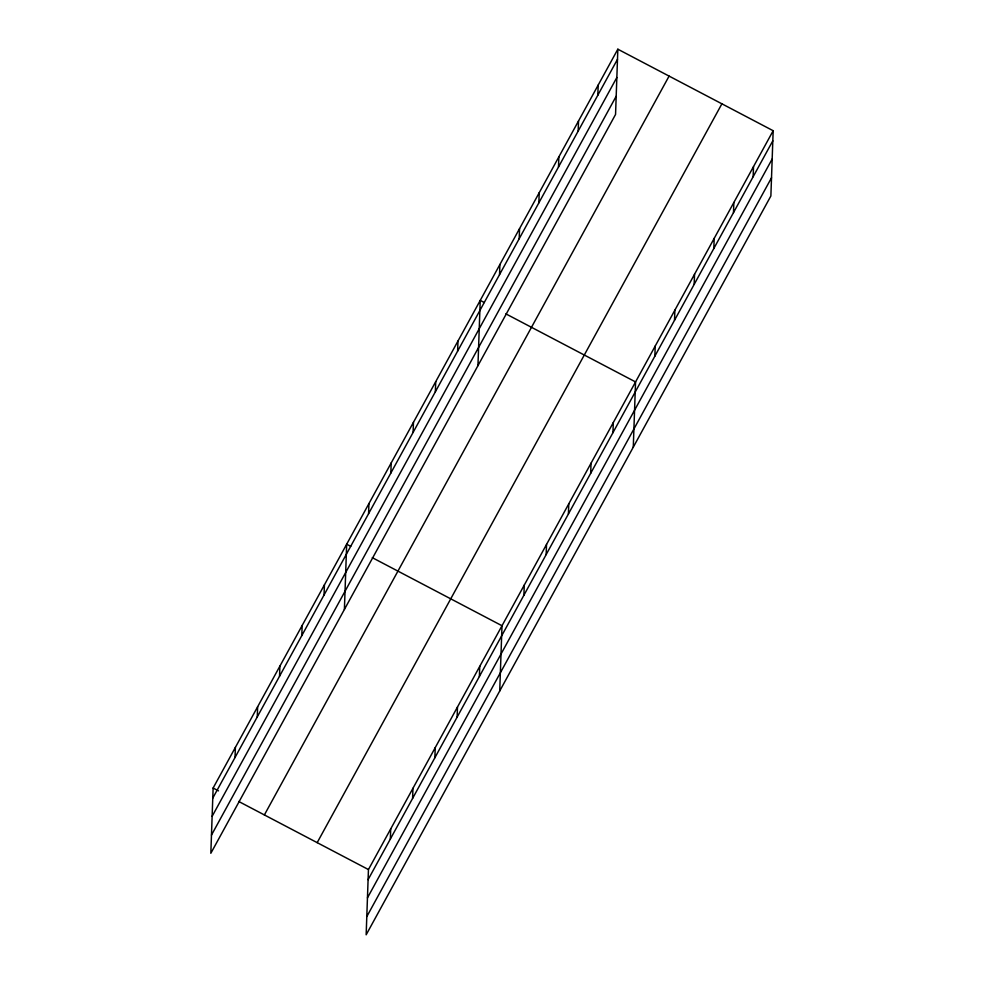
<?xml version="1.0" encoding="UTF-8"?>
<svg xmlns="http://www.w3.org/2000/svg" width="984" height="984" viewBox="0 0 984 984"><rect width="100%" height="100%" fill="white"/><g stroke="black" fill="none" stroke-linecap="round" stroke-linejoin="round"><path stroke-width="1.48" d="M617.841 49.2L213.122 788.024L210.834 853.276L615.553 114.451L617.841 49.2L773.166 130.724L770.878 195.976L366.159 934.8L368.447 869.548L773.166 130.724M235.028 757.508L235.373 747.397M257.279 716.869L257.636 706.758M279.542 676.229L279.899 666.119M301.805 635.602L302.149 625.48M324.056 594.963L324.413 584.853M344.4 609.465L346.675 544.213L350.722 546.341M368.582 513.697L368.938 503.574M390.845 473.058L391.189 462.947M390.353 839.032L390.697 828.922M413.096 432.419L413.452 422.308M412.603 798.393L412.96 788.282M435.358 391.78L435.715 381.669M434.867 757.754L435.223 747.643M457.622 351.153L457.978 341.042M457.129 717.127L457.474 707.016M477.953 365.654L480.229 300.403L484.276 302.531M479.38 676.488L479.737 666.377M499.54 274.622L499.884 264.512M499.724 690.989L502 625.738L372.309 557.67M519.195 238.743L519.552 228.632M523.906 595.222L524.263 585.099M538.851 202.852L539.207 192.741M558.506 166.972L558.863 156.862M546.169 554.582L546.514 544.472M578.174 131.081L578.518 120.97M568.42 513.943L568.777 503.833M597.829 95.202L598.186 85.091M590.683 473.304L591.04 463.193M612.946 432.677L613.303 422.567M633.278 447.179L635.553 381.927L505.862 313.859M654.864 356.159L655.209 346.036M674.52 320.267L674.876 310.157M694.175 284.376L694.532 274.265M713.831 248.497L714.187 238.386M733.498 212.605L733.843 202.495M753.154 176.726L753.51 166.616M212.765 798.135L617.485 59.311M212.126 816.339L616.845 77.502M211.474 835.084L616.193 96.248M264.376 814.936L669.095 76.1M317.18 842.648L721.899 103.824M368.09 879.659L772.809 140.835M367.45 897.863L772.169 159.027M366.798 916.608L771.518 177.772M213.122 788.024L218.51 790.865M238.743 801.48L368.447 869.548"/></g></svg>
